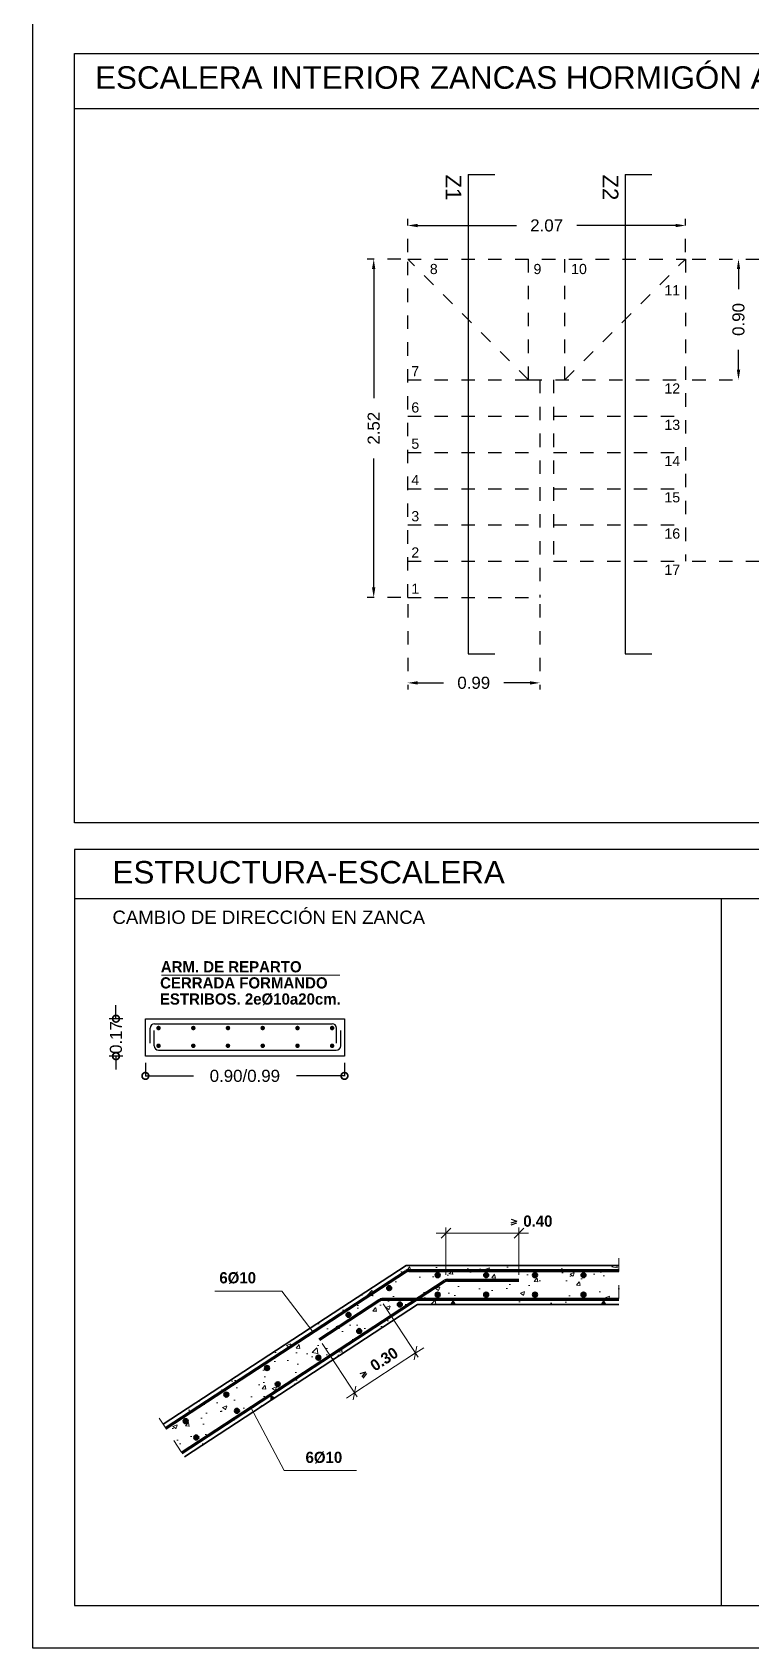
# Model space of a CAD drawing. Extents: x 2455 to 9764, y -806 to 181.
# Drawn here: x 4817.72 to 4823.07, y -582.59 to -570.56 of the extents above; entities that cross this region are included whole.
import ezdxf

# ---------------------------------------------------------------- set-up
doc = ezdxf.new("R2010")
doc.units = 0
doc.header["$LTSCALE"] = 0.2
doc.header["$MEASUREMENT"] = 0
for name, pattern in [('DASHDOT', [1, 0.5, -0.25, 0, -0.25]), ('PUNTOS2', [0.125, 0, -0.125]), ('RAYITAS', [0.375, 0.25, -0.125])]:
    doc.linetypes.add(name, pattern=pattern)
doc.layers.get('0').update_dxf_attribs({"linetype": 'CONTINUOUS'})
for name, color, linetype, lineweight in [('0-CYPE0', 1, 'CONTINUOUS', 13), ('0-CYPE1', 2, 'CONTINUOUS', 18), ('0-CYPE2', 4, 'CONTINUOUS', 35), ('0-CYPE4', 6, 'CONTINUOUS', 70)]:
    doc.layers.add(name, color=color, linetype=linetype, lineweight=lineweight)
for name, color, linetype in [('01_auxiliar 01', 2, 'CONTINUOUS'), ('01_cotas', 4, 'CONTINUOUS'), ('01_mono instalaciones', 2, 'CONTINUOUS'), ('01_proyección', 4, 'RAYITAS'), ('01_textos', 7, 'CONTINUOUS'), ('MUEBLES', 5, 'CONTINUOUS'), ('W', 7, 'CONTINUOUS')]:
    doc.layers.add(name, color=color, linetype=linetype)
doc.layers.add('01_cartela', color=6, linetype='CONTINUOUS', plot=False)
doc.styles.add('BERNARDO', font='GOTHICB.TTF')
doc.styles.add('Estilo1', font='swissel.ttf')
doc.styles.add('ROMANS', font='romans')
doc.dimstyles.new('DECIMAL-50', dxfattribs={"dimtxt": 0.08, "dimasz": 0.15, "dimexe": 0.05, "dimexo": 0.05, "dimgap": 0.09, "dimtad": 0, "dimzin": 0, "dimdsep": 46, "dimtxsty": 'ROMANS', "dimblk": 'DOTSMALL', "dimcen": 0.09, "dimclrt": 7, "dimadec": 0, "dimazin": 0, "dimtfac": 1.38, "dimtix": 1, "dimtofl": 0, "dimtmove": 2, "dimatfit": 3, "dimldrblk": 'OBLIQUE', "dimfxl": 1, "dimtolj": 1, "dimtzin": 0, "dimarcsym": 0})

# ---------------------------------------------------------------- blocks, each defined once
blk = doc.blocks.new('_DotSmall')
at = {"color": 0, "linetype": 'ByBlock', "const_width": 0.5}
blk.add_lwpolyline([(-0.0625, 0, 1), (0.0625, 0, 1)], format="xyb", close=True, dxfattribs=at)
blk = doc.blocks.new('*D791')
at = {"layer": '01_cotas', "color": 0, "linetype": 'PUNTOS2', "lineweight": -2, "transparency": 16777216}
for p, q in [((4818.561, -578.231), (4818.561, -578.378)), ((4820.044, -578.231), (4820.044, -578.378))]:
    blk.add_line(p, q, dxfattribs=at)
at = {"layer": '01_cotas', "color": 0, "lineweight": -2, "transparency": 16777216}
for p, q in [((4818.561, -578.328), (4818.919, -578.328)), ((4820.044, -578.328), (4819.686, -578.328))]:
    blk.add_line(p, q, dxfattribs=at)
at = {"layer": '01_cotas', "color": 0, "lineweight": -2, "transparency": 16777216, "xscale": 0.1, "yscale": 0.1, "zscale": 0.1, "rotation": 180}
blk.add_blockref('_DotSmall', (4818.561, -578.328), dxfattribs=at)
at = {"layer": '01_cotas', "color": 0, "lineweight": -2, "transparency": 16777216, "xscale": 0.1, "yscale": 0.1, "zscale": 0.1}
blk.add_blockref('_DotSmall', (4820.044, -578.328), dxfattribs=at)
at = {"layer": '01_cotas', "color": 5, "transparency": 16777216, "insert": (4819.302, -578.328), "char_height": 0.09, "attachment_point": 5, "style": 'Estilo1'}
blk.add_mtext('\\A1;0.90/0.99', dxfattribs=at)
blk = doc.blocks.new('*D792')
at = {"layer": '01_cotas', "color": 0, "lineweight": -2, "transparency": 16777216}
for p, q in [((4818.342, -577.902), (4818.342, -577.802)), ((4818.342, -578.181), (4818.342, -578.281))]:
    blk.add_line(p, q, dxfattribs=at)
at = {"layer": '01_cotas', "color": 0, "linetype": 'PUNTOS2', "lineweight": -2, "transparency": 16777216}
for p, q in [((4818.392, -577.902), (4818.292, -577.902)), ((4818.392, -578.181), (4818.292, -578.181))]:
    blk.add_line(p, q, dxfattribs=at)
at = {"layer": '01_cotas', "color": 0, "lineweight": -2, "transparency": 16777216, "xscale": 0.1, "yscale": 0.1, "zscale": 0.1}
for p, rotation in [((4818.342, -577.902), 270), ((4818.342, -578.181), 90)]:
    blk.add_blockref('_DotSmall', p, dxfattribs=dict(at, rotation=rotation))
at = {"layer": '01_cotas', "color": 5, "transparency": 16777216, "insert": (4818.342, -578.042), "char_height": 0.09, "attachment_point": 5, "rotation": 90, "style": 'Estilo1'}
blk.add_mtext('\\A1;0.17', dxfattribs=at)
blk = doc.blocks.new('*D793')
at = {"layer": '01_cotas', "color": 0, "linetype": 'PUNTOS2', "lineweight": -2, "transparency": 16777216}
for p, q in [((4820.515, -572.195), (4820.515, -571.945)), ((4822.585, -572.195), (4822.585, -571.945))]:
    blk.add_line(p, q, dxfattribs=at)
at = {"layer": '01_cotas', "color": 0, "lineweight": -2, "transparency": 16777216}
for p, q in [((4820.59, -571.995), (4821.326, -571.995)), ((4822.51, -571.995), (4821.774, -571.995))]:
    blk.add_line(p, q, dxfattribs=at)
at = {"layer": '01_cotas', "color": 0, "transparency": 16777216}
for points in [[(4820.59, -571.983), (4820.59, -572.008), (4820.515, -571.995)], [(4822.51, -571.983), (4822.51, -572.008), (4822.585, -571.995)]]:
    blk.add_solid(points, dxfattribs=at)
at = {"layer": '01_cotas', "color": 5, "transparency": 16777216, "insert": (4821.55, -571.995), "char_height": 0.09, "attachment_point": 5, "style": 'Estilo1'}
blk.add_mtext('\\A1;2.07', dxfattribs=at)
blk = doc.blocks.new('*D794')
at = {"layer": '01_cotas', "color": 0, "linetype": 'PUNTOS2', "lineweight": -2, "transparency": 16777216}
for p, q in [((4820.515, -574.815), (4820.515, -575.451)), ((4821.5, -574.815), (4821.5, -575.451))]:
    blk.add_line(p, q, dxfattribs=at)
at = {"layer": '01_cotas', "color": 0, "lineweight": -2, "transparency": 16777216}
for p, q in [((4820.59, -575.401), (4820.782, -575.401)), ((4821.425, -575.401), (4821.232, -575.401))]:
    blk.add_line(p, q, dxfattribs=at)
at = {"layer": '01_cotas', "color": 0, "transparency": 16777216}
for points in [[(4820.59, -575.389), (4820.59, -575.414), (4820.515, -575.401)], [(4821.425, -575.389), (4821.425, -575.414), (4821.5, -575.401)]]:
    blk.add_solid(points, dxfattribs=at)
at = {"layer": '01_cotas', "color": 5, "transparency": 16777216, "insert": (4821.007, -575.401), "char_height": 0.09, "attachment_point": 5, "style": 'Estilo1'}
blk.add_mtext('\\A1;0.99', dxfattribs=at)
blk = doc.blocks.new('*D795')
at = {"layer": '01_cotas', "color": 0, "linetype": 'PUNTOS2', "lineweight": -2, "transparency": 16777216}
for p, q in [((4820.465, -572.245), (4820.212, -572.245)), ((4820.465, -574.765), (4820.212, -574.765))]:
    blk.add_line(p, q, dxfattribs=at)
at = {"layer": '01_cotas', "color": 0, "lineweight": -2, "transparency": 16777216}
for p, q in [((4820.262, -572.32), (4820.262, -573.281)), ((4820.262, -574.69), (4820.262, -573.73))]:
    blk.add_line(p, q, dxfattribs=at)
at = {"layer": '01_cotas', "color": 0, "transparency": 16777216}
for points in [[(4820.249, -572.32), (4820.274, -572.32), (4820.262, -572.245)], [(4820.249, -574.69), (4820.274, -574.69), (4820.262, -574.765)]]:
    blk.add_solid(points, dxfattribs=at)
at = {"layer": '01_cotas', "color": 5, "transparency": 16777216, "insert": (4820.262, -573.505), "char_height": 0.09, "attachment_point": 5, "rotation": 90, "style": 'Estilo1'}
blk.add_mtext('\\A1;2.52', dxfattribs=at)
blk = doc.blocks.new('*D783')
at = {"layer": '01_cotas', "color": 0, "linetype": 'PUNTOS2', "lineweight": -2, "transparency": 16777216}
for p, q in [((4822.635, -572.245), (4823.029, -572.245)), ((4822.635, -573.145), (4823.029, -573.145))]:
    blk.add_line(p, q, dxfattribs=at)
at = {"layer": '01_cotas', "color": 0, "lineweight": -2, "transparency": 16777216}
for p, q in [((4822.979, -572.32), (4822.979, -572.47)), ((4822.979, -573.07), (4822.979, -572.92))]:
    blk.add_line(p, q, dxfattribs=at)
at = {"layer": '01_cotas', "color": 0, "transparency": 16777216}
for points in [[(4822.967, -572.32), (4822.992, -572.32), (4822.979, -572.245)], [(4822.967, -573.07), (4822.992, -573.07), (4822.979, -573.145)]]:
    blk.add_solid(points, dxfattribs=at)
at = {"layer": '01_cotas', "color": 5, "transparency": 16777216, "insert": (4822.979, -572.695), "char_height": 0.09, "attachment_point": 5, "rotation": 90, "style": 'Estilo1'}
blk.add_mtext('\\A1;0.90', dxfattribs=at)
blk = doc.blocks.new('*D784')
at = {"layer": '01_cotas', "color": 0, "linetype": 'PUNTOS2', "lineweight": -2, "transparency": 16777216}
for p, q in [((4822.635, -572.245), (4823.342, -572.245)), ((4822.635, -574.495), (4823.342, -574.495))]:
    blk.add_line(p, q, dxfattribs=at)
at = {"layer": '01_cotas', "color": 0, "lineweight": -2, "transparency": 16777216}
for p, q in [((4823.292, -572.32), (4823.292, -573.145)), ((4823.292, -574.42), (4823.292, -573.596))]:
    blk.add_line(p, q, dxfattribs=at)
at = {"layer": '01_cotas', "color": 0, "transparency": 16777216}
for points in [[(4823.279, -572.32), (4823.304, -572.32), (4823.292, -572.245)], [(4823.279, -574.42), (4823.304, -574.42), (4823.292, -574.495)]]:
    blk.add_solid(points, dxfattribs=at)
at = {"layer": '01_cotas', "color": 5, "transparency": 16777216, "insert": (4823.292, -573.37), "char_height": 0.09, "attachment_point": 5, "rotation": 90, "style": 'Estilo1'}
blk.add_mtext('\\A1;2.25', dxfattribs=at)

msp = doc.modelspace()

# ---------------------------------------------------------------- hatches: boundary and pattern name
at = {"layer": '0-CYPE0'}
h = msp.add_hatch(dxfattribs=at)
h.set_pattern_fill('AR-CONC', color=4, scale=0.044, style=0)
h.set_pattern_definition([(50, (2735.78427, -1525.67054), (0.31559448, -0.02761094), [0.033, -0.363]), (355, (2735.78427, -1525.67054), (-0.061050587, 0.33096454), [0.0264, -0.2904]), (100.4514, (2735.81057, -1525.67284), (0.254544128, 0.3033534), [0.028045684, -0.30850253]), (46.1842, (2735.78427, -1525.58254), (0.46958606, -0.072828366), [0.0495, -0.5445]), (96.6356, (2735.8234, -1525.5886), (0.41125159, 0.42861186), [0.04206853, -0.46275372]), (351.1842, (2735.78427, -1525.58254), (0.41125126, 0.42861218), [0.0396, -0.4356]), (21, (2735.82827, -1525.60454), (0.262639103, -0.177152312), [0.033, -0.363]), (326, (2735.82827, -1525.60454), (0.107058746, 0.31906602), [0.0264, -0.2904]), (71.4514, (2735.85016, -1525.6193), (0.369697957, 0.14191342), [0.028045684, -0.30850253]), (37.5, (2735.78427, -1525.67054), (0.0053503363, 0.1464732957), [0, -0.28688, 0, -0.2948, 0, -0.2915]), (7.5, (2735.78427, -1525.67054), (0.115750596, 0.173541153), [0, -0.16808, 0, -0.28028, 0, -0.1111]), (327.5, (2735.68615, -1525.67054), (0.234881872, -0.0099241436), [0, -0.11, 0, -0.3432, 0, -0.4554]), (317.5, (2735.64215, -1525.67054), (0.256601915, 0.044046192), [0, -0.143, 0, -0.22792, 0, -0.3234])])
h.paths.add_polyline_path([(4821.343, -579.74), (4820.8, -579.74), (4820.8, -579.776), (4821.343, -579.776)], flags=0)
h.paths.add_polyline_path([(4821.514, -579.74), (4821.343, -579.74), (4821.343, -579.776), (4821.488, -579.776)], flags=0)
h.paths.add_polyline_path([(4821.817, -579.74), (4821.514, -579.74), (4821.488, -579.776), (4821.821, -579.776)], flags=0)
h.paths.add_polyline_path([(4822.088, -579.74), (4821.817, -579.74), (4821.821, -579.776), (4822.088, -579.776)], flags=0)
h.paths.add_polyline_path([(4822.088, -579.993), (4821.819, -579.993), (4821.814, -580.03), (4822.088, -580.03)], flags=0)
h.paths.add_polyline_path([(4821.819, -579.993), (4821.619, -579.993), (4821.591, -580.03), (4821.814, -580.03)], flags=0)
h.paths.add_polyline_path([(4820.589, -580.03), (4821.591, -580.03), (4821.619, -579.993), (4820.578, -579.993), (4820.393, -580.115), (4820.412, -580.145)], flags=0)
h.paths.add_polyline_path([(4820.412, -580.145), (4820.393, -580.115), (4819.938, -580.412), (4819.957, -580.442)], flags=0)
h.paths.add_polyline_path([(4819.957, -580.442), (4819.938, -580.412), (4819.733, -580.546), (4819.755, -580.575)], flags=0)
h.paths.add_polyline_path([(4819.755, -580.575), (4819.733, -580.546), (4819.244, -580.865), (4819.245, -580.908)], flags=0)
h.paths.add_polyline_path([(4819.244, -580.865), (4819.198, -580.896), (4819.204, -580.934), (4819.245, -580.908)], flags=0)
h.paths.add_polyline_path([(4819.204, -580.934), (4819.198, -580.896), (4819.014, -581.016), (4819.044, -581.039)], flags=0)
h.paths.add_polyline_path([(4819.044, -581.039), (4819.014, -581.016), (4818.976, -581.041), (4819.011, -581.061)], flags=0)
h.paths.add_polyline_path([(4819.011, -581.061), (4818.976, -581.041), (4818.833, -581.134), (4818.853, -581.164)], flags=0)
h.paths.add_polyline_path([(4818.92, -580.817), (4818.896, -580.79), (4818.694, -580.922), (4818.714, -580.952)], flags=0)
h.paths.add_polyline_path([(4821.463, -579.948), (4821.465, -579.948), (4821.466, -579.949), (4821.468, -579.95), (4821.469, -579.951), (4821.47, -579.953), (4821.471, -579.954), (4821.472, -579.956), (4821.472, -579.958), (4821.471, -579.96), (4821.47, -579.962), (4821.469, -579.963), (4821.468, -579.965), (4821.466, -579.965), (4821.465, -579.966), (4821.463, -579.966), (4821.461, -579.966), (4821.459, -579.965), (4821.457, -579.965), (4821.456, -579.963), (4821.455, -579.962), (4821.454, -579.96), (4821.454, -579.958), (4821.454, -579.956), (4821.454, -579.954), (4821.455, -579.953), (4821.456, -579.951), (4821.457, -579.95), (4821.459, -579.949), (4821.461, -579.948)], flags=0)
h.paths.add_polyline_path([(4821.1, -579.803), (4821.102, -579.803), (4821.104, -579.804), (4821.106, -579.805), (4821.107, -579.806), (4821.108, -579.808), (4821.109, -579.809), (4821.109, -579.811), (4821.109, -579.813), (4821.109, -579.815), (4821.108, -579.817), (4821.107, -579.818), (4821.106, -579.82), (4821.104, -579.821), (4821.102, -579.821), (4821.1, -579.821), (4821.098, -579.821), (4821.097, -579.821), (4821.095, -579.82), (4821.094, -579.818), (4821.093, -579.817), (4821.092, -579.815), (4821.091, -579.813), (4821.091, -579.811), (4821.092, -579.809), (4821.093, -579.808), (4821.094, -579.806), (4821.095, -579.805), (4821.097, -579.804), (4821.098, -579.803)], flags=0)
h.paths.add_polyline_path([(4821.1, -579.948), (4821.102, -579.948), (4821.104, -579.949), (4821.106, -579.95), (4821.107, -579.951), (4821.108, -579.953), (4821.109, -579.954), (4821.109, -579.956), (4821.109, -579.958), (4821.109, -579.96), (4821.108, -579.962), (4821.107, -579.963), (4821.106, -579.965), (4821.104, -579.965), (4821.102, -579.966), (4821.1, -579.966), (4821.098, -579.966), (4821.097, -579.965), (4821.095, -579.965), (4821.094, -579.963), (4821.093, -579.962), (4821.092, -579.96), (4821.091, -579.958), (4821.091, -579.956), (4821.092, -579.954), (4821.093, -579.953), (4821.094, -579.951), (4821.095, -579.95), (4821.097, -579.949), (4821.098, -579.948)], flags=0)
h.paths.add_polyline_path([(4820.738, -579.803), (4820.74, -579.803), (4820.742, -579.804), (4820.743, -579.805), (4820.745, -579.806), (4820.746, -579.808), (4820.747, -579.809), (4820.747, -579.811), (4820.747, -579.813), (4820.747, -579.815), (4820.746, -579.817), (4820.745, -579.818), (4820.743, -579.82), (4820.742, -579.821), (4820.74, -579.821), (4820.738, -579.821), (4820.736, -579.821), (4820.734, -579.821), (4820.733, -579.82), (4820.731, -579.818), (4820.73, -579.817), (4820.729, -579.815), (4820.729, -579.813), (4820.729, -579.811), (4820.729, -579.809), (4820.73, -579.808), (4820.731, -579.806), (4820.733, -579.805), (4820.734, -579.804), (4820.736, -579.803)], flags=0)
h.paths.add_polyline_path([(4820.738, -579.948), (4820.74, -579.948), (4820.742, -579.949), (4820.743, -579.95), (4820.745, -579.951), (4820.746, -579.953), (4820.747, -579.954), (4820.747, -579.956), (4820.747, -579.958), (4820.747, -579.96), (4820.746, -579.962), (4820.745, -579.963), (4820.743, -579.965), (4820.742, -579.965), (4820.74, -579.966), (4820.738, -579.966), (4820.736, -579.966), (4820.734, -579.965), (4820.733, -579.965), (4820.731, -579.963), (4820.73, -579.962), (4820.729, -579.96), (4820.729, -579.958), (4820.729, -579.956), (4820.729, -579.954), (4820.73, -579.953), (4820.731, -579.951), (4820.733, -579.95), (4820.734, -579.949), (4820.736, -579.948)], flags=0)
h.paths.add_polyline_path([(4820.372, -579.901), (4820.374, -579.9), (4820.376, -579.899), (4820.378, -579.899), (4820.379, -579.9), (4820.381, -579.9), (4820.383, -579.901), (4820.384, -579.903), (4820.385, -579.904), (4820.386, -579.906), (4820.386, -579.908), (4820.386, -579.91), (4820.386, -579.912), (4820.385, -579.913), (4820.384, -579.915), (4820.382, -579.916), (4820.38, -579.917), (4820.379, -579.917), (4820.377, -579.917), (4820.375, -579.917), (4820.373, -579.916), (4820.371, -579.915), (4820.37, -579.914), (4820.369, -579.912), (4820.368, -579.911), (4820.368, -579.909), (4820.368, -579.907), (4820.369, -579.905), (4820.37, -579.903), (4820.371, -579.902)], flags=0)
h.paths.add_polyline_path([(4820.452, -580.022), (4820.453, -580.021), (4820.455, -580.021), (4820.457, -580.021), (4820.459, -580.021), (4820.461, -580.022), (4820.462, -580.023), (4820.463, -580.024), (4820.465, -580.025), (4820.465, -580.027), (4820.466, -580.029), (4820.465, -580.031), (4820.465, -580.033), (4820.464, -580.035), (4820.463, -580.036), (4820.461, -580.037), (4820.46, -580.038), (4820.458, -580.039), (4820.456, -580.039), (4820.454, -580.038), (4820.452, -580.038), (4820.451, -580.037), (4820.449, -580.035), (4820.448, -580.034), (4820.448, -580.032), (4820.447, -580.03), (4820.448, -580.028), (4820.448, -580.026), (4820.449, -580.025), (4820.45, -580.023)], flags=0)
h.paths.add_polyline_path([(4820.069, -580.099), (4820.071, -580.098), (4820.072, -580.098), (4820.074, -580.097), (4820.076, -580.098), (4820.078, -580.098), (4820.08, -580.099), (4820.081, -580.101), (4820.082, -580.102), (4820.083, -580.104), (4820.083, -580.106), (4820.083, -580.108), (4820.082, -580.11), (4820.082, -580.111), (4820.08, -580.113), (4820.079, -580.114), (4820.077, -580.115), (4820.075, -580.115), (4820.073, -580.116), (4820.072, -580.115), (4820.07, -580.115), (4820.068, -580.114), (4820.067, -580.112), (4820.066, -580.111), (4820.065, -580.109), (4820.065, -580.107), (4820.065, -580.105), (4820.065, -580.103), (4820.066, -580.102), (4820.067, -580.1)], flags=0)
h.paths.add_polyline_path([(4820.148, -580.22), (4820.15, -580.219), (4820.152, -580.219), (4820.154, -580.219), (4820.156, -580.219), (4820.157, -580.22), (4820.159, -580.221), (4820.16, -580.222), (4820.161, -580.224), (4820.162, -580.225), (4820.162, -580.227), (4820.162, -580.229), (4820.162, -580.231), (4820.161, -580.233), (4820.16, -580.234), (4820.158, -580.235), (4820.156, -580.236), (4820.155, -580.237), (4820.153, -580.237), (4820.151, -580.237), (4820.149, -580.236), (4820.148, -580.235), (4820.146, -580.234), (4820.145, -580.232), (4820.144, -580.23), (4820.144, -580.228), (4820.144, -580.226), (4820.145, -580.225), (4820.146, -580.223), (4820.147, -580.221)], flags=0)
h.paths.add_polyline_path([(4819.766, -580.297), (4819.767, -580.296), (4819.769, -580.296), (4819.771, -580.296), (4819.773, -580.296), (4819.775, -580.297), (4819.776, -580.298), (4819.778, -580.299), (4819.779, -580.301), (4819.779, -580.302), (4819.78, -580.304), (4819.78, -580.306), (4819.779, -580.308), (4819.778, -580.31), (4819.777, -580.311), (4819.776, -580.312), (4819.774, -580.313), (4819.772, -580.314), (4819.77, -580.314), (4819.768, -580.314), (4819.767, -580.313), (4819.765, -580.312), (4819.764, -580.31), (4819.763, -580.309), (4819.762, -580.307), (4819.762, -580.305), (4819.762, -580.303), (4819.762, -580.302), (4819.763, -580.3), (4819.764, -580.298)], flags=0)
h.paths.add_polyline_path([(4819.845, -580.418), (4819.847, -580.418), (4819.848, -580.417), (4819.85, -580.417), (4819.852, -580.417), (4819.854, -580.418), (4819.856, -580.419), (4819.857, -580.42), (4819.858, -580.422), (4819.859, -580.424), (4819.859, -580.426), (4819.859, -580.427), (4819.858, -580.429), (4819.858, -580.431), (4819.856, -580.432), (4819.855, -580.434), (4819.853, -580.434), (4819.851, -580.435), (4819.849, -580.435), (4819.848, -580.435), (4819.846, -580.434), (4819.844, -580.433), (4819.843, -580.432), (4819.842, -580.43), (4819.841, -580.428), (4819.841, -580.427), (4819.841, -580.425), (4819.841, -580.423), (4819.842, -580.421), (4819.844, -580.42)], flags=0)
h.paths.add_polyline_path([(4819.462, -580.495), (4819.464, -580.495), (4819.466, -580.494), (4819.468, -580.494), (4819.47, -580.494), (4819.471, -580.495), (4819.473, -580.496), (4819.474, -580.497), (4819.475, -580.499), (4819.476, -580.501), (4819.476, -580.502), (4819.476, -580.504), (4819.476, -580.506), (4819.475, -580.508), (4819.474, -580.509), (4819.472, -580.511), (4819.471, -580.511), (4819.469, -580.512), (4819.467, -580.512), (4819.465, -580.512), (4819.463, -580.511), (4819.462, -580.51), (4819.46, -580.509), (4819.459, -580.507), (4819.459, -580.505), (4819.458, -580.503), (4819.458, -580.502), (4819.459, -580.5), (4819.46, -580.498), (4819.461, -580.497)], flags=0)
h.paths.add_polyline_path([(4819.542, -580.617), (4819.543, -580.616), (4819.545, -580.615), (4819.547, -580.615), (4819.549, -580.616), (4819.551, -580.616), (4819.552, -580.617), (4819.554, -580.619), (4819.555, -580.62), (4819.555, -580.622), (4819.556, -580.624), (4819.556, -580.626), (4819.555, -580.627), (4819.554, -580.629), (4819.553, -580.631), (4819.552, -580.632), (4819.55, -580.633), (4819.548, -580.633), (4819.546, -580.633), (4819.544, -580.633), (4819.543, -580.632), (4819.541, -580.631), (4819.54, -580.63), (4819.539, -580.628), (4819.538, -580.627), (4819.538, -580.625), (4819.538, -580.623), (4819.538, -580.621), (4819.539, -580.619), (4819.54, -580.618)], flags=0)
h.paths.add_polyline_path([(4819.166, -580.71), (4819.164, -580.71), (4819.162, -580.71), (4819.16, -580.709), (4819.159, -580.708), (4819.157, -580.707), (4819.156, -580.705), (4819.155, -580.704), (4819.155, -580.702), (4819.155, -580.7), (4819.156, -580.698), (4819.157, -580.696), (4819.158, -580.695), (4819.159, -580.694), (4819.161, -580.693), (4819.163, -580.692), (4819.165, -580.692), (4819.166, -580.692), (4819.168, -580.693), (4819.17, -580.694), (4819.171, -580.695), (4819.172, -580.697), (4819.173, -580.699), (4819.173, -580.701), (4819.173, -580.703), (4819.173, -580.704), (4819.172, -580.706), (4819.171, -580.708), (4819.169, -580.709), (4819.167, -580.71), (4819.166, -580.71), (4819.198, -580.896), (4819.244, -580.865), (4819.244, -580.832), (4819.242, -580.831), (4819.24, -580.831), (4819.238, -580.83), (4819.237, -580.829), (4819.236, -580.828), (4819.235, -580.826), (4819.235, -580.824), (4819.234, -580.822), (4819.235, -580.821), (4819.235, -580.819), (4819.236, -580.817), (4819.237, -580.816), (4819.238, -580.815), (4819.24, -580.814), (4819.242, -580.814), (4819.244, -580.813), (4819.246, -580.814), (4819.248, -580.814), (4819.249, -580.815), (4819.25, -580.817), (4819.251, -580.818), (4819.252, -580.82), (4819.252, -580.822), (4819.252, -580.824), (4819.252, -580.826), (4819.251, -580.827), (4819.25, -580.829), (4819.248, -580.83), (4819.246, -580.831), (4819.244, -580.832), (4819.244, -580.865), (4820.578, -579.993), (4821.819, -579.993), (4821.824, -579.966), (4821.822, -579.966), (4821.82, -579.965), (4821.819, -579.964), (4821.818, -579.962), (4821.817, -579.961), (4821.816, -579.959), (4821.816, -579.957), (4821.816, -579.956), (4821.817, -579.954), (4821.817, -579.952), (4821.818, -579.951), (4821.82, -579.95), (4821.821, -579.949), (4821.823, -579.948), (4821.825, -579.948), (4821.827, -579.948), (4821.829, -579.949), (4821.83, -579.95), (4821.832, -579.951), (4821.833, -579.953), (4821.833, -579.954), (4821.834, -579.956), (4821.834, -579.958), (4821.834, -579.96), (4821.833, -579.961), (4821.832, -579.963), (4821.831, -579.964), (4821.829, -579.965), (4821.827, -579.966), (4821.825, -579.966), (4821.824, -579.966), (4821.819, -579.993), (4822.088, -579.993), (4822.088, -579.776), (4821.821, -579.776), (4821.824, -579.803), (4821.826, -579.803), (4821.828, -579.804), (4821.829, -579.804), (4821.831, -579.805), (4821.832, -579.807), (4821.833, -579.808), (4821.834, -579.81), (4821.834, -579.812), (4821.834, -579.814), (4821.833, -579.815), (4821.833, -579.817), (4821.832, -579.819), (4821.83, -579.82), (4821.829, -579.821), (4821.827, -579.821), (4821.825, -579.821), (4821.823, -579.821), (4821.821, -579.821), (4821.82, -579.82), (4821.818, -579.819), (4821.817, -579.817), (4821.816, -579.815), (4821.816, -579.814), (4821.816, -579.812), (4821.816, -579.81), (4821.817, -579.808), (4821.818, -579.807), (4821.819, -579.805), (4821.821, -579.804), (4821.822, -579.804), (4821.824, -579.803), (4821.821, -579.776), (4821.488, -579.776), (4821.468, -579.805), (4821.469, -579.806), (4821.47, -579.808), (4821.471, -579.809), (4821.472, -579.811), (4821.472, -579.813), (4821.471, -579.815), (4821.471, -579.817), (4821.469, -579.818), (4821.468, -579.82), (4821.466, -579.821), (4821.465, -579.821), (4821.463, -579.821), (4821.461, -579.821), (4821.459, -579.821), (4821.457, -579.82), (4821.456, -579.818), (4821.455, -579.817), (4821.454, -579.815), (4821.454, -579.813), (4821.454, -579.811), (4821.454, -579.809), (4821.455, -579.808), (4821.456, -579.806), (4821.457, -579.805), (4821.459, -579.804), (4821.461, -579.803), (4821.463, -579.803), (4821.464, -579.803), (4821.466, -579.804), (4821.468, -579.805), (4821.488, -579.776), (4820.8, -579.776), (4820.8, -579.74), (4820.503, -579.74), (4818.896, -580.79), (4818.92, -580.817), (4818.714, -580.952), (4818.833, -581.134), (4818.976, -581.041), (4818.948, -581.025), (4818.947, -581.027), (4818.945, -581.028), (4818.943, -581.029), (4818.942, -581.03), (4818.94, -581.03), (4818.938, -581.029), (4818.936, -581.029), (4818.934, -581.028), (4818.933, -581.026), (4818.932, -581.025), (4818.931, -581.023), (4818.931, -581.021), (4818.931, -581.019), (4818.932, -581.017), (4818.933, -581.016), (4818.934, -581.014), (4818.935, -581.013), (4818.937, -581.012), (4818.939, -581.012), (4818.94, -581.012), (4818.942, -581.012), (4818.944, -581.013), (4818.946, -581.013), (4818.947, -581.015), (4818.948, -581.016), (4818.949, -581.018), (4818.949, -581.02), (4818.949, -581.022), (4818.949, -581.023), (4818.948, -581.025), (4818.976, -581.041), (4819.014, -581.016), (4818.868, -580.905), (4818.866, -580.907), (4818.864, -580.908), (4818.862, -580.908), (4818.86, -580.908), (4818.859, -580.908), (4818.857, -580.907), (4818.855, -580.906), (4818.854, -580.905), (4818.853, -580.904), (4818.852, -580.902), (4818.852, -580.9), (4818.852, -580.898), (4818.852, -580.896), (4818.853, -580.894), (4818.854, -580.893), (4818.856, -580.892), (4818.858, -580.891), (4818.859, -580.89), (4818.861, -580.89), (4818.863, -580.891), (4818.865, -580.891), (4818.866, -580.892), (4818.868, -580.893), (4818.869, -580.895), (4818.869, -580.896), (4818.87, -580.898), (4818.87, -580.9), (4818.87, -580.902), (4818.869, -580.903), (4818.868, -580.905), (4819.014, -581.016), (4819.198, -580.896)], flags=0)
at = {"layer": '0-CYPE2'}
h = msp.add_hatch(color=256, dxfattribs=at)
edge = h.paths.add_edge_path()
edge.add_arc((4820.738, -579.812), 0.0181, 0, 360)
h = msp.add_hatch(color=256, dxfattribs=at)
edge = h.paths.add_edge_path()
edge.add_arc((4821.1, -579.812), 0.0181, 0, 360)
h = msp.add_hatch(color=256, dxfattribs=at)
edge = h.paths.add_edge_path()
edge.add_arc((4821.463, -579.812), 0.0181, 0, 360)
h = msp.add_hatch(color=256, dxfattribs=at)
edge = h.paths.add_edge_path()
edge.add_arc((4821.825, -579.812), 0.0181, 0, 360)
h = msp.add_hatch(color=256, dxfattribs=at)
edge = h.paths.add_edge_path()
edge.add_arc((4820.377, -579.908), 0.0181, 0, 360)
h = msp.add_hatch(color=256, dxfattribs=at)
edge = h.paths.add_edge_path()
edge.add_arc((4820.456, -580.03), 0.0181, 0, 360)
h = msp.add_hatch(color=256, dxfattribs=at)
edge = h.paths.add_edge_path()
edge.add_arc((4820.738, -579.957), 0.0181, 0, 360)
h = msp.add_hatch(color=256, dxfattribs=at)
edge = h.paths.add_edge_path()
edge.add_arc((4821.1, -579.957), 0.0181, 0, 360)
h = msp.add_hatch(color=256, dxfattribs=at)
edge = h.paths.add_edge_path()
edge.add_arc((4821.463, -579.957), 0.0181, 0, 360)
h = msp.add_hatch(color=256, dxfattribs=at)
edge = h.paths.add_edge_path()
edge.add_arc((4821.825, -579.957), 0.0181, 0, 360)
h = msp.add_hatch(color=256, dxfattribs=at)
edge = h.paths.add_edge_path()
edge.add_arc((4820.074, -580.107), 0.0181, 0, 360)
h = msp.add_hatch(color=256, dxfattribs=at)
edge = h.paths.add_edge_path()
edge.add_arc((4820.153, -580.228), 0.0181, 0, 360)
h = msp.add_hatch(color=256, dxfattribs=at)
edge = h.paths.add_edge_path()
edge.add_arc((4819.85, -580.426), 0.0181, 0, 360)
h = msp.add_hatch(color=256, dxfattribs=at)
edge = h.paths.add_edge_path()
edge.add_arc((4819.467, -580.503), 0.0181, 0, 360)
h = msp.add_hatch(color=256, dxfattribs=at)
edge = h.paths.add_edge_path()
edge.add_arc((4819.547, -580.624), 0.0181, 0, 360)
h = msp.add_hatch(color=256, dxfattribs=at)
edge = h.paths.add_edge_path()
edge.add_arc((4819.164, -580.701), 0.0181, 0, 360)
h = msp.add_hatch(color=256, dxfattribs=at)
edge = h.paths.add_edge_path()
edge.add_arc((4818.861, -580.899), 0.0181, 0, 360)
h = msp.add_hatch(color=256, dxfattribs=at)
edge = h.paths.add_edge_path()
edge.add_arc((4819.243, -580.822), 0.0181, 0, 360)
h = msp.add_hatch(color=256, dxfattribs=at)
edge = h.paths.add_edge_path()
edge.add_arc((4818.94, -581.021), 0.0181, 0, 360)

# ---------------------------------------------------------------- linework, layer by layer
for p, q in [((4818.032, -571.125), (4839.334, -571.125)), ((4822.851, -577.007), (4822.851, -582.272))]:
    msp.add_line(p, q)
at = {"color": 7}
for p, q in [((4820.965, -571.616), (4820.965, -575.186)), ((4820.965, -571.616), (4821.163, -571.616)), ((4822.135, -571.616), (4822.135, -575.186)), ((4822.135, -571.616), (4822.333, -571.616)), ((4820.965, -575.186), (4821.163, -575.186)), ((4822.135, -575.186), (4822.333, -575.186))]:
    msp.add_line(p, q, dxfattribs=at)
at = {"color": 5, "linetype": 'Continuous'}
for p, q in [((4821.285, -579.394), (4821.327, -579.409)), ((4821.285, -579.423), (4821.327, -579.409)), ((4821.285, -579.438), (4821.327, -579.423)), ((4820.16, -580.543), (4820.203, -580.532)), ((4820.176, -580.568), (4820.203, -580.532)), ((4820.184, -580.58), (4820.211, -580.545))]:
    msp.add_line(p, q, dxfattribs=at)
at = {"color": 7}
for points in [[(4818.032, -570.715), (4839.334, -570.715), (4839.334, -576.443), (4818.032, -576.443)], [(4818.032, -582.272), (4839.334, -582.272), (4839.334, -576.643), (4818.032, -576.643)]]:
    msp.add_lwpolyline(points, close=True, dxfattribs=at)
at = {"layer": '0-CYPE1'}
for p, q in [((4820.009, -577.578), (4818.682, -577.578)), ((4820.836, -579.499), (4820.727, -579.499)), ((4820.764, -579.535), (4820.836, -579.463)), ((4820.8, -579.809), (4820.8, -579.456)), ((4820.8, -579.499), (4821.343, -579.499)), ((4821.307, -579.535), (4821.379, -579.463)), ((4821.307, -579.499), (4821.416, -579.499)), ((4821.343, -579.809), (4821.343, -579.456)), ((4819.078, -579.93), (4819.577, -579.93)), ((4819.577, -579.93), (4819.811, -580.235)), ((4820.333, -580.024), (4820.593, -580.422)), ((4819.878, -580.321), (4820.138, -580.719)), ((4820.118, -580.689), (4820.573, -580.391)), ((4820.543, -580.411), (4820.634, -580.352)), ((4820.563, -580.441), (4820.584, -580.341)), ((4820.108, -580.739), (4820.129, -580.638)), ((4820.149, -580.669), (4820.058, -580.728)), ((4819.347, -580.798), (4819.596, -581.267)), ((4819.596, -581.267), (4820.134, -581.267))]:
    msp.add_line(p, q, dxfattribs=at)
at = {"layer": '0-CYPE1', "linetype": 'DASHDOT'}
for p, q in [((4822.088, -579.685), (4822.088, -580.084)), ((4818.664, -580.876), (4818.883, -581.21))]:
    msp.add_line(p, q, dxfattribs=at)
at = {"layer": '0-CYPE1'}
for points in [[(4820.875, -580.03), (4820.831, -580.03), (4820.853, -579.993)], [(4821.996, -580.03), (4821.952, -580.03), (4821.974, -579.993)], [(4819.529, -580.722), (4819.493, -580.746), (4819.491, -580.704)]]:
    msp.add_solid(points, dxfattribs=at)
at = {"layer": '0-CYPE2'}
for p, q in [((4820.503, -579.74), (4818.694, -580.922)), ((4820.503, -579.74), (4822.088, -579.74)), ((4820.589, -580.03), (4818.853, -581.164)), ((4820.589, -580.03), (4822.088, -580.03))]:
    msp.add_line(p, q, dxfattribs=at)
at = {"layer": '0-CYPE2', "const_width": 0.0165}
for points in [[(4818.659, -577.98, 1), (4818.659, -577.963, 1)], [(4818.918, -577.98, 1), (4818.918, -577.963, 1)], [(4819.176, -577.98, 1), (4819.176, -577.963, 1)], [(4819.435, -577.98, 1), (4819.435, -577.963, 1)], [(4819.694, -577.98, 1), (4819.694, -577.963, 1)], [(4819.952, -577.98, 1), (4819.952, -577.963, 1)], [(4818.659, -578.095, -1), (4818.659, -578.112, -1)], [(4818.918, -578.095, -1), (4818.918, -578.112, -1)], [(4819.176, -578.095, -1), (4819.176, -578.112, -1)], [(4819.435, -578.095, -1), (4819.435, -578.112, -1)], [(4819.694, -578.095, -1), (4819.694, -578.112, -1)], [(4819.952, -578.095, -1), (4819.952, -578.112, -1)]]:
    msp.add_lwpolyline(points, format="xyb", close=True, dxfattribs=at)
at = {"layer": '0-CYPE2'}
for centre in [(4820.738, -579.812), (4821.1, -579.812), (4821.463, -579.812), (4821.825, -579.812), (4820.377, -579.908), (4820.456, -580.03), (4820.738, -579.957), (4821.1, -579.957), (4821.463, -579.957), (4821.825, -579.957), (4820.074, -580.107), (4820.153, -580.228), (4819.85, -580.426), (4819.467, -580.503), (4819.547, -580.624), (4819.164, -580.701), (4818.861, -580.899), (4819.243, -580.822), (4818.94, -581.021)]:
    msp.add_circle(centre, 0.0181, dxfattribs=at)
at = {"layer": '0-CYPE4'}
for p, q in [((4818.714, -580.952), (4820.504, -579.782)), ((4820.524, -579.776), (4822.088, -579.776)), ((4818.833, -581.134), (4820.791, -579.854)), ((4820.811, -579.848), (4821.343, -579.848)), ((4819.858, -580.291), (4820.304, -579.999)), ((4822.088, -579.993), (4820.324, -579.993))]:
    msp.add_line(p, q, dxfattribs=at)
for centre in [(4820.524, -579.812), (4820.811, -579.885), (4820.324, -580.03)]:
    msp.add_arc(centre, 0.0362, 90, 123.1684, dxfattribs=at)
at = {"layer": '01_cartela', "color": 3}
msp.add_lwpolyline([(4817.719, -561.051), (4817.719, -582.586), (4848.357, -582.586), (4848.357, -561.051)], close=True, dxfattribs=at)
at = {"layer": '01_mono instalaciones', "color": 5}
msp.add_line((4818.032, -577.007), (4839.334, -577.007), dxfattribs=at)
at = {"layer": '01_proyección', "color": 120}
for p, q in [((4821.415, -573.145), (4820.515, -572.245)), ((4820.515, -574.765), (4820.515, -572.245)), ((4820.515, -572.245), (4822.585, -572.245)), ((4821.415, -573.145), (4821.415, -572.245)), ((4821.685, -573.145), (4821.685, -572.245)), ((4821.685, -573.145), (4822.585, -572.245)), ((4822.585, -572.245), (4822.585, -574.495)), ((4820.515, -573.145), (4821.415, -573.145)), ((4821.415, -573.145), (4822.585, -573.145)), ((4821.5, -573.145), (4821.5, -574.765)), ((4821.6, -573.145), (4821.6, -574.495)), ((4820.515, -573.415), (4821.5, -573.415)), ((4821.6, -573.415), (4822.585, -573.415)), ((4820.515, -573.685), (4821.5, -573.685)), ((4821.6, -573.685), (4822.585, -573.685)), ((4820.515, -573.955), (4821.5, -573.955)), ((4821.6, -573.955), (4822.585, -573.955)), ((4820.515, -574.225), (4821.5, -574.225)), ((4821.6, -574.225), (4822.585, -574.225)), ((4820.515, -574.495), (4821.5, -574.495)), ((4821.6, -574.495), (4822.585, -574.495)), ((4820.515, -574.765), (4821.5, -574.765))]:
    msp.add_line(p, q, dxfattribs=at)
at = {"layer": 'MUEBLES'}
msp.add_lwpolyline([(4818.561, -577.902), (4820.044, -577.902), (4820.044, -578.181), (4818.561, -578.181)], close=True, dxfattribs=at)
at = {"layer": 'W', "color": 6, "linetype": 'Continuous'}
for p, q in [((4818.596, -578.085), (4818.596, -577.972)), ((4818.626, -578.103), (4818.626, -577.99)), ((4818.629, -577.939), (4819.952, -577.939)), ((4819.985, -578.085), (4819.985, -577.972)), ((4820.016, -578.103), (4820.016, -577.99)), ((4818.659, -578.136), (4819.983, -578.136))]:
    msp.add_line(p, q, dxfattribs=at)
for centre, start, end in [((4818.629, -577.972), 90, 180), ((4819.952, -577.972), 0, 90), ((4818.659, -578.103), 180, 270), ((4819.983, -578.103), 270, 0)]:
    msp.add_arc(centre, 0.0329, start, end, dxfattribs=at)

# ---------------------------------------------------------------- texts
at = {"color": 7, "style": 'Estilo1'}
for s, p in [('Z1', (4820.797, -571.616)), ('Z2', (4821.967, -571.616))]:
    msp.add_text(s, height=0.1174, rotation=270, dxfattribs=at).set_placement(p)
at = {"color": 7, "linetype": 'Continuous', "style": 'Estilo1'}
msp.add_text('CAMBIO DE DIRECCIÓN EN ZANCA', height=0.099, dxfattribs=at).set_placement((4818.316, -577.196))
at = {"color": 5, "linetype": 'Continuous', "style": 'BERNARDO'}
for s, height, p in [('ARM. DE REPARTO', 0.08353, (4818.676, -577.557)), ('CERRADA FORMANDO', 0.08353, (4818.671, -577.677)), ('ESTRIBOS. 2e%%C10a20cm.', 0.08353, (4818.669, -577.797)), ('0.40', 0.0835, (4821.376, -579.451)), ('6%%C10', 0.0835, (4819.112, -579.873)), ('6%%C10', 0.0835, (4819.754, -581.21))]:
    msp.add_text(s, height=height, dxfattribs=at).set_placement(p)
msp.add_text('0.30', height=0.0835, rotation=33.1684, dxfattribs=at).set_placement((4820.271, -580.531))
at = {"layer": '01_auxiliar 01', "color": 5, "ltscale": 0.5, "style": 'Estilo1'}
for s, p in [('8', (4820.68, -572.357)), ('9', (4821.452, -572.357)), ('10', (4821.732, -572.357)), ('11', (4822.427, -572.515)), ('7', (4820.542, -573.118)), ('12', (4822.427, -573.247)), ('6', (4820.542, -573.388)), ('13', (4822.427, -573.517)), ('5', (4820.542, -573.658)), ('14', (4822.427, -573.787)), ('4', (4820.542, -573.928)), ('15', (4822.427, -574.057)), ('3', (4820.542, -574.198)), ('16', (4822.427, -574.327)), ('2', (4820.542, -574.468)), ('17', (4822.427, -574.597)), ('1', (4820.542, -574.738))]:
    msp.add_text(s, height=0.0757, dxfattribs=at).set_placement(p)
at = {"layer": '01_textos', "color": 1, "style": 'Estilo1'}
for s, p in [('ESCALERA INTERIOR ZANCAS HORMIGÓN ARMADO. DE PLANTA BAJA A PLANTA PRIMERA', (4818.186, -570.977)), ('ESTRUCTURA-ESCALERA', (4818.316, -576.895))]:
    msp.add_text(s, height=0.16736, dxfattribs=at).set_placement(p)

# ---------------------------------------------------------------- dimensions: what is measured, and where the dimension line sits
at = {"layer": '01_cotas', "color": 4}
for base, p1, p2, picture, middle in [((4822.585, -571.995), (4820.515, -572.245), (4822.585, -572.245), '*D793', (4821.55, -571.995)), ((4821.499863807, -575.401335698), (4820.514863807, -574.765478678), (4821.499863807, -574.765478678), '*D794', (4821.007363807, -575.401335698))]:
    dim = msp.add_linear_dim(base=base, p1=p1, p2=p2, dimstyle='DECIMAL-50', override={"dimtxt": 0.09, "dimasz": 0.075, "dimtxsty": 'Estilo1', "dimsah": 1, "dimclrt": 5, "dimfxl": 0.09, "dimarcsym": 2}, dxfattribs=at)
    dim.commit()
    dim.dimension.update_dxf_attribs({"geometry": picture, "text_midpoint": middle})
for base, p1, p2, picture, middle in [((4820.262, -572.245), (4820.515, -574.765), (4820.515, -572.245), '*D795', (4820.262, -573.505)), ((4822.979, -573.145), (4822.585, -572.245), (4822.585, -573.145), '*D783', (4822.979, -572.695)), ((4823.292, -574.495), (4822.585, -572.245), (4822.585, -574.495), '*D784', (4823.292, -573.37))]:
    dim = msp.add_linear_dim(base=base, p1=p1, p2=p2, angle=90, dimstyle='DECIMAL-50', override={"dimtxt": 0.09, "dimasz": 0.075, "dimtxsty": 'Estilo1', "dimsah": 1, "dimclrt": 5, "dimfxl": 0.09, "dimarcsym": 2}, dxfattribs=at)
    dim.commit()
    dim.dimension.update_dxf_attribs({"geometry": picture, "text_midpoint": middle})
at = {"layer": '01_cotas'}
dim = msp.add_aligned_dim(p1=(4818.442, -577.902), p2=(4818.442, -578.181), distance=-0.1, text='0.17', dimstyle='DECIMAL-50', override={"dimtxt": 0.09, "dimasz": 0.1, "dimtxsty": 'Estilo1', "dimsah": 1, "dimclrt": 5, "dimfxl": 0.09, "dimarcsym": 2}, dxfattribs=at)
dim.commit()
dim.dimension.update_dxf_attribs({"geometry": '*D792', "text_midpoint": (4818.342, -578.042)})
dim = msp.add_linear_dim(base=(4820.044, -578.328), p1=(4818.561, -578.181), p2=(4820.044, -578.181), text='0.90/0.99', dimstyle='DECIMAL-50', override={"dimtxt": 0.09, "dimasz": 0.1, "dimtxsty": 'Estilo1', "dimsah": 1, "dimclrt": 5, "dimfxl": 0.09, "dimarcsym": 2}, dxfattribs=at)
dim.commit()
dim.dimension.update_dxf_attribs({"geometry": '*D791', "text_midpoint": (4819.302, -578.328)})

doc.saveas('drawing.dxf')
